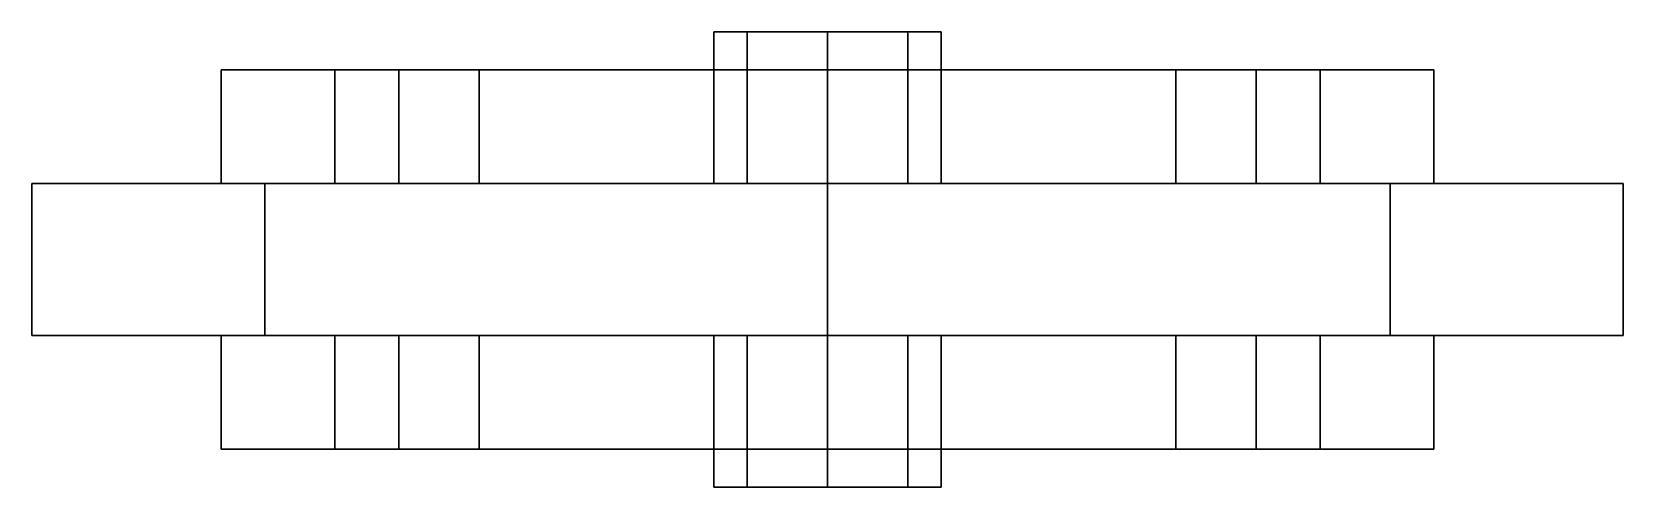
# Model space of a CAD drawing. Extents: x -0.93 to -0.51, y -3.4 to -3.28.
import ezdxf

# ---------------------------------------------------------------- set-up
doc = ezdxf.new("R2010")
doc.units = 0
doc.layers.add('WHEELS', color=2, linetype='CONTINUOUS')

msp = doc.modelspace()

# ---------------------------------------------------------------- linework, layer by layer
at = {"layer": 'WHEELS'}
for points in [[(-0.75, -3.32, 1.02), (-0.74121, -3.32, 1.04121), (-0.74121, -3.28, 1.04121), (-0.75, -3.28, 1.02)], [(-0.74121, -3.32, 0.99879), (-0.75, -3.32, 1.02), (-0.75, -3.28, 1.02), (-0.74121, -3.28, 0.99879)], [(-0.74121, -3.32, 1.04121), (-0.72, -3.32, 1.05), (-0.72, -3.28, 1.05), (-0.74121, -3.28, 1.04121)], [(-0.72, -3.32, 0.99), (-0.74121, -3.32, 0.99879), (-0.74121, -3.28, 0.99879), (-0.72, -3.28, 0.99)], [(-0.72, -3.32, 1.05), (-0.69879, -3.32, 1.04121), (-0.69879, -3.28, 1.04121), (-0.72, -3.28, 1.05)], [(-0.69879, -3.32, 0.99879), (-0.72, -3.32, 0.99), (-0.72, -3.28, 0.99), (-0.69879, -3.28, 0.99879)], [(-0.69879, -3.32, 1.04121), (-0.69, -3.32, 1.02), (-0.69, -3.28, 1.02), (-0.69879, -3.28, 1.04121)], [(-0.69, -3.32, 1.02), (-0.69879, -3.32, 0.99879), (-0.69879, -3.28, 0.99879), (-0.69, -3.28, 1.02)], [(-0.83314, -3.29, 0.90686), (-0.88, -3.29, 1.02), (-0.85, -3.29, 1.02), (-0.81192, -3.29, 0.92808)], [(-0.83314, -3.32, 0.90686), (-0.88, -3.32, 1.02), (-0.88, -3.29, 1.02), (-0.83314, -3.29, 0.90686)], [(-0.88, -3.29, 1.02), (-0.83314, -3.29, 1.13314), (-0.81192, -3.29, 1.11192), (-0.85, -3.29, 1.02)], [(-0.88, -3.32, 1.02), (-0.83314, -3.32, 1.13314), (-0.83314, -3.29, 1.13314), (-0.88, -3.29, 1.02)], [(-0.85, -3.32, 1.02), (-0.81192, -3.32, 0.92808), (-0.81192, -3.29, 0.92808), (-0.85, -3.29, 1.02)], [(-0.81192, -3.32, 1.11192), (-0.85, -3.32, 1.02), (-0.85, -3.29, 1.02), (-0.81192, -3.29, 1.11192)], [(-0.72, -3.29, 0.86), (-0.83314, -3.29, 0.90686), (-0.81192, -3.29, 0.92808), (-0.72, -3.29, 0.89)], [(-0.72, -3.32, 0.86), (-0.83314, -3.32, 0.90686), (-0.83314, -3.29, 0.90686), (-0.72, -3.29, 0.86)], [(-0.83314, -3.29, 1.13314), (-0.72, -3.29, 1.18), (-0.72, -3.29, 1.15), (-0.81192, -3.29, 1.11192)], [(-0.83314, -3.32, 1.13314), (-0.72, -3.32, 1.18), (-0.72, -3.29, 1.18), (-0.83314, -3.29, 1.13314)], [(-0.81192, -3.32, 0.92808), (-0.72, -3.32, 0.89), (-0.72, -3.29, 0.89), (-0.81192, -3.29, 0.92808)], [(-0.72, -3.32, 1.15), (-0.81192, -3.32, 1.11192), (-0.81192, -3.29, 1.11192), (-0.72, -3.29, 1.15)], [(-0.62808, -3.32, 1.11192), (-0.72, -3.32, 1.15), (-0.72, -3.29, 1.15), (-0.62808, -3.29, 1.11192)], [(-0.72, -3.32, 1.18), (-0.60686, -3.32, 1.13314), (-0.60686, -3.29, 1.13314), (-0.72, -3.29, 1.18)], [(-0.72, -3.29, 1.18), (-0.60686, -3.29, 1.13314), (-0.62808, -3.29, 1.11192), (-0.72, -3.29, 1.15)], [(-0.60686, -3.29, 0.90686), (-0.72, -3.29, 0.86), (-0.72, -3.29, 0.89), (-0.62808, -3.29, 0.92808)], [(-0.60686, -3.32, 0.90686), (-0.72, -3.32, 0.86), (-0.72, -3.29, 0.86), (-0.60686, -3.29, 0.90686)], [(-0.72, -3.32, 0.89), (-0.62808, -3.32, 0.92808), (-0.62808, -3.29, 0.92808), (-0.72, -3.29, 0.89)], [(-0.60686, -3.29, 1.13314), (-0.56, -3.29, 1.02), (-0.59, -3.29, 1.02), (-0.62808, -3.29, 1.11192)], [(-0.59, -3.32, 1.02), (-0.62808, -3.32, 1.11192), (-0.62808, -3.29, 1.11192), (-0.59, -3.29, 1.02)], [(-0.56, -3.29, 1.02), (-0.60686, -3.29, 0.90686), (-0.62808, -3.29, 0.92808), (-0.59, -3.29, 1.02)], [(-0.62808, -3.32, 0.92808), (-0.59, -3.32, 1.02), (-0.59, -3.29, 1.02), (-0.62808, -3.29, 0.92808)], [(-0.60686, -3.32, 1.13314), (-0.56, -3.32, 1.02), (-0.56, -3.29, 1.02), (-0.60686, -3.29, 1.13314)], [(-0.56, -3.32, 1.02), (-0.60686, -3.32, 0.90686), (-0.60686, -3.29, 0.90686), (-0.56, -3.29, 1.02)], [(-0.86849, -3.32, 0.87151), (-0.93, -3.32, 1.02), (-0.88, -3.32, 1.02), (-0.83314, -3.32, 0.90686)], [(-0.86849, -3.36, 0.87151), (-0.93, -3.36, 1.02), (-0.93, -3.32, 1.02), (-0.86849, -3.32, 0.87151)], [(-0.93, -3.32, 1.02), (-0.86849, -3.32, 1.16849), (-0.83314, -3.32, 1.13314), (-0.88, -3.32, 1.02)], [(-0.93, -3.36, 1.02), (-0.86849, -3.36, 1.16849), (-0.86849, -3.32, 1.16849), (-0.93, -3.32, 1.02)], [(-0.72, -3.32, 0.81), (-0.86849, -3.32, 0.87151), (-0.83314, -3.32, 0.90686), (-0.72, -3.32, 0.86)], [(-0.72, -3.36, 0.81), (-0.86849, -3.36, 0.87151), (-0.86849, -3.32, 0.87151), (-0.72, -3.32, 0.81)], [(-0.86849, -3.32, 1.16849), (-0.72, -3.32, 1.23), (-0.72, -3.32, 1.18), (-0.83314, -3.32, 1.13314)], [(-0.86849, -3.36, 1.16849), (-0.72, -3.36, 1.23), (-0.72, -3.32, 1.23), (-0.86849, -3.32, 1.16849)], [(-0.75, -3.32, 1.02), (-0.74121, -3.32, 0.99879), (-0.81192, -3.32, 0.92808), (-0.85, -3.32, 1.02)], [(-0.74121, -3.32, 1.04121), (-0.75, -3.32, 1.02), (-0.85, -3.32, 1.02), (-0.81192, -3.32, 1.11192)], [(-0.74121, -3.32, 0.99879), (-0.72, -3.32, 0.99), (-0.72, -3.32, 0.89), (-0.81192, -3.32, 0.92808)], [(-0.72, -3.32, 1.05), (-0.74121, -3.32, 1.04121), (-0.81192, -3.32, 1.11192), (-0.72, -3.32, 1.15)], [(-0.72, -3.36, 1.23), (-0.57151, -3.36, 1.16849), (-0.57151, -3.32, 1.16849), (-0.72, -3.32, 1.23)], [(-0.72, -3.32, 1.23), (-0.57151, -3.32, 1.16849), (-0.60686, -3.32, 1.13314), (-0.72, -3.32, 1.18)], [(-0.69879, -3.32, 1.04121), (-0.72, -3.32, 1.05), (-0.72, -3.32, 1.15), (-0.62808, -3.32, 1.11192)], [(-0.72, -3.32, 0.99), (-0.69879, -3.32, 0.99879), (-0.62808, -3.32, 0.92808), (-0.72, -3.32, 0.89)], [(-0.57151, -3.32, 0.87151), (-0.72, -3.32, 0.81), (-0.72, -3.32, 0.86), (-0.60686, -3.32, 0.90686)], [(-0.57151, -3.36, 0.87151), (-0.72, -3.36, 0.81), (-0.72, -3.32, 0.81), (-0.57151, -3.32, 0.87151)], [(-0.69, -3.32, 1.02), (-0.69879, -3.32, 1.04121), (-0.62808, -3.32, 1.11192), (-0.59, -3.32, 1.02)], [(-0.69879, -3.32, 0.99879), (-0.69, -3.32, 1.02), (-0.59, -3.32, 1.02), (-0.62808, -3.32, 0.92808)], [(-0.57151, -3.32, 1.16849), (-0.51, -3.32, 1.02), (-0.56, -3.32, 1.02), (-0.60686, -3.32, 1.13314)], [(-0.51, -3.32, 1.02), (-0.57151, -3.32, 0.87151), (-0.60686, -3.32, 0.90686), (-0.56, -3.32, 1.02)], [(-0.57151, -3.36, 1.16849), (-0.51, -3.36, 1.02), (-0.51, -3.32, 1.02), (-0.57151, -3.32, 1.16849)], [(-0.51, -3.36, 1.02), (-0.57151, -3.36, 0.87151), (-0.57151, -3.32, 0.87151), (-0.51, -3.32, 1.02)], [(-0.83314, -3.36, 0.90686), (-0.88, -3.36, 1.02), (-0.93, -3.36, 1.02), (-0.86849, -3.36, 0.87151)], [(-0.88, -3.36, 1.02), (-0.83314, -3.36, 1.13314), (-0.86849, -3.36, 1.16849), (-0.93, -3.36, 1.02)], [(-0.83314, -3.39, 0.90686), (-0.88, -3.39, 1.02), (-0.88, -3.36, 1.02), (-0.83314, -3.36, 0.90686)], [(-0.88, -3.39, 1.02), (-0.83314, -3.39, 1.13314), (-0.83314, -3.36, 1.13314), (-0.88, -3.36, 1.02)], [(-0.72, -3.36, 0.86), (-0.83314, -3.36, 0.90686), (-0.86849, -3.36, 0.87151), (-0.72, -3.36, 0.81)], [(-0.83314, -3.36, 1.13314), (-0.72, -3.36, 1.18), (-0.72, -3.36, 1.23), (-0.86849, -3.36, 1.16849)], [(-0.85, -3.36, 1.02), (-0.81192, -3.36, 0.92808), (-0.74121, -3.36, 0.99879), (-0.75, -3.36, 1.02)], [(-0.85, -3.39, 1.02), (-0.81192, -3.39, 0.92808), (-0.81192, -3.36, 0.92808), (-0.85, -3.36, 1.02)], [(-0.81192, -3.36, 1.11192), (-0.85, -3.36, 1.02), (-0.75, -3.36, 1.02), (-0.74121, -3.36, 1.04121)], [(-0.81192, -3.39, 1.11192), (-0.85, -3.39, 1.02), (-0.85, -3.36, 1.02), (-0.81192, -3.36, 1.11192)], [(-0.72, -3.39, 0.86), (-0.83314, -3.39, 0.90686), (-0.83314, -3.36, 0.90686), (-0.72, -3.36, 0.86)], [(-0.83314, -3.39, 1.13314), (-0.72, -3.39, 1.18), (-0.72, -3.36, 1.18), (-0.83314, -3.36, 1.13314)], [(-0.81192, -3.36, 0.92808), (-0.72, -3.36, 0.89), (-0.72, -3.36, 0.99), (-0.74121, -3.36, 0.99879)], [(-0.81192, -3.39, 0.92808), (-0.72, -3.39, 0.89), (-0.72, -3.36, 0.89), (-0.81192, -3.36, 0.92808)], [(-0.72, -3.36, 1.15), (-0.81192, -3.36, 1.11192), (-0.74121, -3.36, 1.04121), (-0.72, -3.36, 1.05)], [(-0.72, -3.39, 1.15), (-0.81192, -3.39, 1.11192), (-0.81192, -3.36, 1.11192), (-0.72, -3.36, 1.15)], [(-0.75, -3.4, 1.02), (-0.74121, -3.4, 1.04121), (-0.74121, -3.36, 1.04121), (-0.75, -3.36, 1.02)], [(-0.74121, -3.4, 0.99879), (-0.75, -3.4, 1.02), (-0.75, -3.36, 1.02), (-0.74121, -3.36, 0.99879)], [(-0.74121, -3.4, 1.04121), (-0.72, -3.4, 1.05), (-0.72, -3.36, 1.05), (-0.74121, -3.36, 1.04121)], [(-0.72, -3.4, 0.99), (-0.74121, -3.4, 0.99879), (-0.74121, -3.36, 0.99879), (-0.72, -3.36, 0.99)], [(-0.72, -3.4, 1.05), (-0.69879, -3.4, 1.04121), (-0.69879, -3.36, 1.04121), (-0.72, -3.36, 1.05)], [(-0.69879, -3.4, 0.99879), (-0.72, -3.4, 0.99), (-0.72, -3.36, 0.99), (-0.69879, -3.36, 0.99879)], [(-0.62808, -3.39, 1.11192), (-0.72, -3.39, 1.15), (-0.72, -3.36, 1.15), (-0.62808, -3.36, 1.11192)], [(-0.72, -3.39, 1.18), (-0.60686, -3.39, 1.13314), (-0.60686, -3.36, 1.13314), (-0.72, -3.36, 1.18)], [(-0.72, -3.36, 1.18), (-0.60686, -3.36, 1.13314), (-0.57151, -3.36, 1.16849), (-0.72, -3.36, 1.23)], [(-0.62808, -3.36, 1.11192), (-0.72, -3.36, 1.15), (-0.72, -3.36, 1.05), (-0.69879, -3.36, 1.04121)], [(-0.72, -3.36, 0.89), (-0.62808, -3.36, 0.92808), (-0.69879, -3.36, 0.99879), (-0.72, -3.36, 0.99)], [(-0.60686, -3.39, 0.90686), (-0.72, -3.39, 0.86), (-0.72, -3.36, 0.86), (-0.60686, -3.36, 0.90686)], [(-0.60686, -3.36, 0.90686), (-0.72, -3.36, 0.86), (-0.72, -3.36, 0.81), (-0.57151, -3.36, 0.87151)], [(-0.72, -3.39, 0.89), (-0.62808, -3.39, 0.92808), (-0.62808, -3.36, 0.92808), (-0.72, -3.36, 0.89)], [(-0.69879, -3.4, 1.04121), (-0.69, -3.4, 1.02), (-0.69, -3.36, 1.02), (-0.69879, -3.36, 1.04121)], [(-0.69, -3.4, 1.02), (-0.69879, -3.4, 0.99879), (-0.69879, -3.36, 0.99879), (-0.69, -3.36, 1.02)], [(-0.59, -3.36, 1.02), (-0.62808, -3.36, 1.11192), (-0.69879, -3.36, 1.04121), (-0.69, -3.36, 1.02)], [(-0.62808, -3.36, 0.92808), (-0.59, -3.36, 1.02), (-0.69, -3.36, 1.02), (-0.69879, -3.36, 0.99879)], [(-0.59, -3.39, 1.02), (-0.62808, -3.39, 1.11192), (-0.62808, -3.36, 1.11192), (-0.59, -3.36, 1.02)], [(-0.62808, -3.39, 0.92808), (-0.59, -3.39, 1.02), (-0.59, -3.36, 1.02), (-0.62808, -3.36, 0.92808)], [(-0.60686, -3.39, 1.13314), (-0.56, -3.39, 1.02), (-0.56, -3.36, 1.02), (-0.60686, -3.36, 1.13314)], [(-0.60686, -3.36, 1.13314), (-0.56, -3.36, 1.02), (-0.51, -3.36, 1.02), (-0.57151, -3.36, 1.16849)], [(-0.56, -3.39, 1.02), (-0.60686, -3.39, 0.90686), (-0.60686, -3.36, 0.90686), (-0.56, -3.36, 1.02)], [(-0.56, -3.36, 1.02), (-0.60686, -3.36, 0.90686), (-0.57151, -3.36, 0.87151), (-0.51, -3.36, 1.02)], [(-0.81192, -3.39, 0.92808), (-0.85, -3.39, 1.02), (-0.88, -3.39, 1.02), (-0.83314, -3.39, 0.90686)], [(-0.85, -3.39, 1.02), (-0.81192, -3.39, 1.11192), (-0.83314, -3.39, 1.13314), (-0.88, -3.39, 1.02)], [(-0.72, -3.39, 0.89), (-0.81192, -3.39, 0.92808), (-0.83314, -3.39, 0.90686), (-0.72, -3.39, 0.86)], [(-0.81192, -3.39, 1.11192), (-0.72, -3.39, 1.15), (-0.72, -3.39, 1.18), (-0.83314, -3.39, 1.13314)], [(-0.72, -3.39, 1.15), (-0.62808, -3.39, 1.11192), (-0.60686, -3.39, 1.13314), (-0.72, -3.39, 1.18)], [(-0.62808, -3.39, 0.92808), (-0.72, -3.39, 0.89), (-0.72, -3.39, 0.86), (-0.60686, -3.39, 0.90686)], [(-0.62808, -3.39, 1.11192), (-0.59, -3.39, 1.02), (-0.56, -3.39, 1.02), (-0.60686, -3.39, 1.13314)], [(-0.59, -3.39, 1.02), (-0.62808, -3.39, 0.92808), (-0.60686, -3.39, 0.90686), (-0.56, -3.39, 1.02)], [(-0.69879, -3.4, 1.04121), (-0.75, -3.4, 1.02), (-0.74121, -3.4, 0.99879), (-0.69, -3.4, 1.02)], [(-0.72, -3.4, 1.05), (-0.74121, -3.4, 1.04121), (-0.75, -3.4, 1.02), (-0.69879, -3.4, 1.04121)], [(-0.69, -3.4, 1.02), (-0.74121, -3.4, 0.99879), (-0.72, -3.4, 0.99), (-0.69879, -3.4, 0.99879)]]:
    msp.add_3dface(points, dxfattribs=at)

doc.saveas('drawing.dxf')
